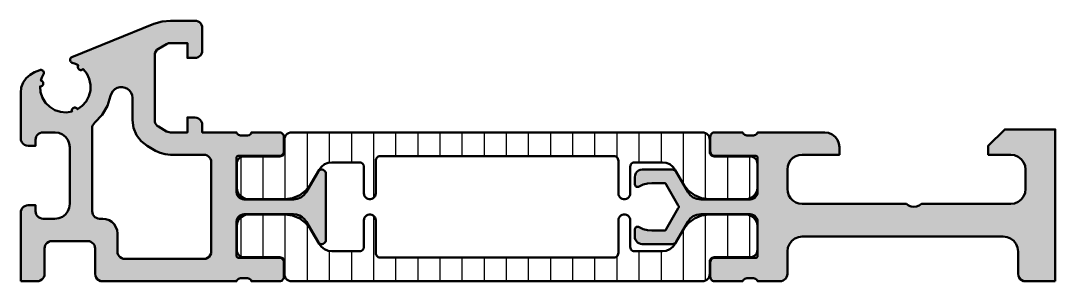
# Model space of a CAD drawing. Extents: x 6 to 75.5, y 0 to 17.5.
import ezdxf

# ---------------------------------------------------------------- set-up
doc = ezdxf.new("R2010")
doc.units = 0
for name, color, linetype, lineweight in [('0S-Alu contour', 7, 'Continuous', 50), ('0S-Alu hatch', 252, 'Continuous', 25), ('0S-Plastic contour', 254, 'Continuous', 50), ('0S-Plastic hatch', 253, 'Continuous', 25)]:
    doc.layers.add(name, color=color, linetype=linetype, lineweight=lineweight)

# ---------------------------------------------------------------- blocks, each defined once
blk = doc.blocks.new('361410__50F54A8B_545A_4F99_B48F_54AA4F917C2C_')
at = {"layer": '0S-Alu hatch'}
blk.add_hatch(color=256, dxfattribs=at).paths.add_polyline_path([(75.5, 0), (75.501, 10.201), (72.101, 10.201), (71.001, 9.101), (71.001, 8.501), (72.501, 8.501), (72.759, 8.467), (73.001, 8.367), (73.208, 8.208), (73.367, 8.001), (73.467, 7.76), (73.501, 7.501), (73.501, 6.201), (73.467, 5.942), (73.367, 5.701), (73.208, 5.494), (73.001, 5.335), (72.759, 5.235), (72.501, 5.201), (66.501, 5.201), (66.353, 5.092), (66.183, 5.024), (66.001, 5.001), (65.819, 5.024), (65.648, 5.092), (65.501, 5.201), (58.501, 5.201), (58.278, 5.226), (58.067, 5.3), (57.877, 5.419), (57.719, 5.577), (57.6, 5.767), (57.526, 5.978), (57.501, 6.201), (57.501, 7.501), (57.526, 7.723), (57.6, 7.935), (57.719, 8.124), (57.877, 8.283), (58.067, 8.402), (58.278, 8.476), (58.501, 8.501), (61.001, 8.501), (61.001, 9.001), (60.967, 9.26), (60.867, 9.501), (60.708, 9.708), (60.501, 9.867), (60.259, 9.967), (60.001, 10.001), (55.501, 10.001), (55.471, 9.934), (55.426, 9.878), (55.367, 9.835), (55.3, 9.809), (55.227, 9.801), (54.774, 9.801), (54.702, 9.809), (54.634, 9.835), (54.576, 9.878), (54.53, 9.934), (54.501, 10.001), (52.621, 10.001), (52.543, 9.991), (52.471, 9.961), (52.408, 9.913), (52.361, 9.851), (52.331, 9.778), (52.321, 9.701), (52.321, 8.721), (52.328, 8.654), (52.35, 8.591), (52.386, 8.534), (52.434, 8.486), (52.49, 8.45), (52.554, 8.428), (52.621, 8.421), (55.381, 8.421), (55.407, 8.418), (55.433, 8.409), (55.455, 8.395), (55.474, 8.376), (55.489, 8.353), (55.498, 8.327), (55.501, 8.301), (55.501, 6.001), (55.488, 5.889), (55.451, 5.784), (55.392, 5.689), (55.312, 5.61), (55.218, 5.55), (55.112, 5.513), (55.001, 5.501), (51.678, 5.501), (51.419, 5.535), (51.178, 5.635), (50.971, 5.794), (50.812, 6.001), (50.027, 7.36), (49.993, 7.407), (49.949, 7.447), (49.898, 7.476), (49.842, 7.495), (49.783, 7.501), (47.75, 7.501), (47.621, 7.484), (47.5, 7.434), (47.397, 7.354), (47.317, 7.251), (47.267, 7.13), (47.25, 7.001), (47.25, 6.538), (47.256, 6.491), (47.272, 6.447), (47.298, 6.408), (47.333, 6.376), (47.374, 6.353), (47.419, 6.34), (47.466, 6.338), (47.512, 6.348), (47.555, 6.367), (47.816, 6.495), (48.097, 6.574), (48.387, 6.601), (49.195, 6.601), (49.237, 6.596), (49.277, 6.583), (49.313, 6.563), (49.344, 6.535), (49.369, 6.501), (50.177, 5.101), (50.194, 5.063), (50.203, 5.022), (50.203, 4.98), (50.194, 4.939), (50.177, 4.901), (49.369, 3.501), (49.344, 3.467), (49.313, 3.439), (49.277, 3.418), (49.237, 3.405), (49.195, 3.401), (48.387, 3.401), (48.097, 3.427), (47.816, 3.506), (47.555, 3.634), (47.512, 3.654), (47.466, 3.663), (47.419, 3.661), (47.374, 3.648), (47.333, 3.625), (47.298, 3.593), (47.272, 3.554), (47.256, 3.51), (47.25, 3.464), (47.25, 3.001), (47.263, 2.889), (47.3, 2.784), (47.36, 2.689), (47.439, 2.61), (47.534, 2.55), (47.639, 2.513), (47.75, 2.501), (49.783, 2.501), (49.856, 2.51), (49.924, 2.539), (49.983, 2.583), (50.027, 2.642), (50.812, 4.001), (50.971, 4.208), (51.178, 4.367), (51.419, 4.467), (51.678, 4.501), (55.001, 4.501), (55.112, 4.488), (55.218, 4.451), (55.312, 4.392), (55.392, 4.312), (55.451, 4.218), (55.488, 4.112), (55.501, 4.001), (55.501, 1.701), (55.497, 1.67), (55.485, 1.641), (55.465, 1.616), (55.441, 1.597), (55.412, 1.585), (55.381, 1.581), (52.621, 1.581), (52.554, 1.573), (52.49, 1.551), (52.434, 1.515), (52.386, 1.468), (52.35, 1.411), (52.328, 1.347), (52.321, 1.281), (52.321, 0.301), (52.331, 0.223), (52.361, 0.151), (52.408, 0.089), (52.471, 0.041), (52.543, 0.011), (52.621, 0.001), (54.501, 0.001), (54.53, 0.067), (54.576, 0.124), (54.634, 0.166), (54.702, 0.193), (54.774, 0.201), (55.227, 0.201), (55.3, 0.193), (55.367, 0.166), (55.426, 0.124), (55.471, 0.067), (55.501, 0.001), (57.001, 0.001), (57.112, 0.013), (57.218, 0.05), (57.312, 0.11), (57.392, 0.189), (57.451, 0.284), (57.488, 0.389), (57.501, 0.501), (57.501, 2.001), (57.535, 2.26), (57.635, 2.501), (57.794, 2.708), (58.001, 2.867), (58.242, 2.967), (58.501, 3.001), (72, 3.001), (72.259, 2.967), (72.5, 2.867), (72.707, 2.708), (72.866, 2.501), (72.966, 2.26), (73, 2.001), (73, 0.501), (73.017, 0.371), (73.067, 0.251), (73.146, 0.147), (73.25, 0.068), (73.37, 0.018), (73.5, 0.001)])
at = {"layer": '0S-Alu contour', "color": 7}
blk.add_lwpolyline([(75.5, 0), (75.501, 10.201), (72.101, 10.201), (71.001, 9.101), (71.001, 8.501), (72.501, 8.501), (72.759, 8.467), (73.001, 8.367), (73.208, 8.208), (73.367, 8.001), (73.467, 7.76), (73.501, 7.501), (73.501, 6.201), (73.467, 5.942), (73.367, 5.701), (73.208, 5.494), (73.001, 5.335), (72.759, 5.235), (72.501, 5.201), (66.501, 5.201), (66.353, 5.092), (66.183, 5.024), (66.001, 5.001), (65.819, 5.024), (65.648, 5.092), (65.501, 5.201), (58.501, 5.201), (58.278, 5.226), (58.067, 5.3), (57.877, 5.419), (57.719, 5.577), (57.6, 5.767), (57.526, 5.978), (57.501, 6.201), (57.501, 7.501), (57.526, 7.723), (57.6, 7.935), (57.719, 8.124), (57.877, 8.283), (58.067, 8.402), (58.278, 8.476), (58.501, 8.501), (61.001, 8.501), (61.001, 9.001), (60.967, 9.26), (60.867, 9.501), (60.708, 9.708), (60.501, 9.867), (60.259, 9.967), (60.001, 10.001), (55.501, 10.001), (55.471, 9.934), (55.426, 9.878), (55.367, 9.835), (55.3, 9.809), (55.227, 9.801), (54.774, 9.801), (54.702, 9.809), (54.634, 9.835), (54.576, 9.878), (54.53, 9.934), (54.501, 10.001), (52.621, 10.001), (52.543, 9.991), (52.471, 9.961), (52.408, 9.913), (52.361, 9.851), (52.331, 9.778), (52.321, 9.701), (52.321, 8.721), (52.328, 8.654), (52.35, 8.591), (52.386, 8.534), (52.434, 8.486), (52.49, 8.45), (52.554, 8.428), (52.621, 8.421), (55.381, 8.421), (55.407, 8.418), (55.433, 8.409), (55.455, 8.395), (55.474, 8.376), (55.489, 8.353), (55.498, 8.327), (55.501, 8.301), (55.501, 6.001), (55.488, 5.889), (55.451, 5.784), (55.392, 5.689), (55.312, 5.61), (55.218, 5.55), (55.112, 5.513), (55.001, 5.501), (51.678, 5.501), (51.419, 5.535), (51.178, 5.635), (50.971, 5.794), (50.812, 6.001), (50.027, 7.36), (49.993, 7.407), (49.949, 7.447), (49.898, 7.476), (49.842, 7.495), (49.783, 7.501), (47.75, 7.501), (47.621, 7.484), (47.5, 7.434), (47.397, 7.354), (47.317, 7.251), (47.267, 7.13), (47.25, 7.001), (47.25, 6.538), (47.256, 6.491), (47.272, 6.447), (47.298, 6.408), (47.333, 6.376), (47.374, 6.353), (47.419, 6.34), (47.466, 6.338), (47.512, 6.348), (47.555, 6.367), (47.816, 6.495), (48.097, 6.574), (48.387, 6.601), (49.195, 6.601), (49.237, 6.596), (49.277, 6.583), (49.313, 6.563), (49.344, 6.535), (49.369, 6.501), (50.177, 5.101), (50.194, 5.063), (50.203, 5.022), (50.203, 4.98), (50.194, 4.939), (50.177, 4.901), (49.369, 3.501), (49.344, 3.467), (49.313, 3.439), (49.277, 3.418), (49.237, 3.405), (49.195, 3.401), (48.387, 3.401), (48.097, 3.427), (47.816, 3.506), (47.555, 3.634), (47.512, 3.654), (47.466, 3.663), (47.419, 3.661), (47.374, 3.648), (47.333, 3.625), (47.298, 3.593), (47.272, 3.554), (47.256, 3.51), (47.25, 3.464), (47.25, 3.001), (47.263, 2.889), (47.3, 2.784), (47.36, 2.689), (47.439, 2.61), (47.534, 2.55), (47.639, 2.513), (47.75, 2.501), (49.783, 2.501), (49.856, 2.51), (49.924, 2.539), (49.983, 2.583), (50.027, 2.642), (50.812, 4.001), (50.971, 4.208), (51.178, 4.367), (51.419, 4.467), (51.678, 4.501), (55.001, 4.501), (55.112, 4.488), (55.218, 4.451), (55.312, 4.392), (55.392, 4.312), (55.451, 4.218), (55.488, 4.112), (55.501, 4.001), (55.501, 1.701), (55.497, 1.67), (55.485, 1.641), (55.465, 1.616), (55.441, 1.597), (55.412, 1.585), (55.381, 1.581), (52.621, 1.581), (52.554, 1.573), (52.49, 1.551), (52.434, 1.515), (52.386, 1.468), (52.35, 1.411), (52.328, 1.347), (52.321, 1.281), (52.321, 0.301), (52.331, 0.223), (52.361, 0.151), (52.408, 0.089), (52.471, 0.041), (52.543, 0.011), (52.621, 0.001), (54.501, 0.001), (54.53, 0.067), (54.576, 0.124), (54.634, 0.166), (54.702, 0.193), (54.774, 0.201), (55.227, 0.201), (55.3, 0.193), (55.367, 0.166), (55.426, 0.124), (55.471, 0.067), (55.501, 0.001), (57.001, 0.001), (57.112, 0.013), (57.218, 0.05), (57.312, 0.11), (57.392, 0.189), (57.451, 0.284), (57.488, 0.389), (57.501, 0.501), (57.501, 2.001), (57.535, 2.26), (57.635, 2.501), (57.794, 2.708), (58.001, 2.867), (58.242, 2.967), (58.501, 3.001), (72, 3.001), (72.259, 2.967), (72.5, 2.867), (72.707, 2.708), (72.866, 2.501), (72.966, 2.26), (73, 2.001), (73, 0.501), (73.017, 0.371), (73.067, 0.251), (73.146, 0.147), (73.25, 0.068), (73.37, 0.018), (73.5, 0.001), (75.5, 0)], close=True, dxfattribs=at)
blk = doc.blocks.new('244849__F493D237_7C0C_46DD_8196_D28B8F029F09___A2A51DA6_88A3_46DB_AECC_0FC987B710F3_')
at = {"layer": '0S-Plastic hatch'}
h = blk.add_hatch(dxfattribs=at)
h.set_pattern_fill('ANSI31', color=256, scale=0.468, angle=45, style=0)
h.paths.add_polyline_path([(45.85, 8.401), (45.917, 8.393), (45.981, 8.371), (46.038, 8.335), (46.085, 8.288), (46.121, 8.231), (46.143, 8.167), (46.15, 8.101), (46.15, 5.911), (46.162, 5.815), (46.196, 5.725), (46.251, 5.645), (46.323, 5.582), (46.409, 5.537), (46.502, 5.514), (46.599, 5.514), (46.692, 5.537), (46.778, 5.582), (46.85, 5.645), (46.905, 5.725), (46.939, 5.815), (46.95, 5.911), (46.95, 7.689), (46.961, 7.766), (46.991, 7.839), (47.038, 7.901), (47.1, 7.949), (47.173, 7.978), (47.25, 7.989), (49.096, 7.989), (49.355, 7.955), (49.596, 7.855), (49.803, 7.696), (49.962, 7.489), (50.526, 6.511), (50.844, 6.096), (51.259, 5.779), (51.741, 5.579), (52.259, 5.511), (54.691, 5.511), (54.898, 5.538), (55.091, 5.618), (55.256, 5.745), (55.383, 5.911), (55.463, 6.104), (55.491, 6.311), (55.491, 7.891), (55.478, 8.002), (55.441, 8.108), (55.382, 8.203), (55.302, 8.282), (55.208, 8.341), (55.102, 8.378), (54.991, 8.391), (52.591, 8.391), (52.524, 8.398), (52.46, 8.42), (52.404, 8.456), (52.356, 8.504), (52.32, 8.561), (52.298, 8.624), (52.291, 8.691), (52.291, 9.501), (52.278, 9.613), (52.241, 9.719), (52.181, 9.814), (52.101, 9.893), (52.005, 9.952), (51.899, 9.989), (51.787, 10.001), (24.215, 10.001), (24.103, 9.989), (23.996, 9.952), (23.901, 9.893), (23.821, 9.814), (23.761, 9.719), (23.723, 9.613), (23.711, 9.501), (23.711, 8.691), (23.703, 8.624), (23.681, 8.561), (23.645, 8.504), (23.598, 8.456), (23.541, 8.42), (23.477, 8.398), (23.411, 8.391), (21.011, 8.391), (20.899, 8.378), (20.794, 8.341), (20.699, 8.282), (20.62, 8.203), (20.56, 8.108), (20.523, 8.002), (20.511, 7.891), (20.511, 6.311), (20.538, 6.104), (20.618, 5.911), (20.745, 5.745), (20.911, 5.618), (21.104, 5.538), (21.311, 5.511), (23.743, 5.511), (24.26, 5.579), (24.743, 5.779), (25.157, 6.096), (25.475, 6.511), (26.04, 7.489), (26.198, 7.696), (26.406, 7.855), (26.647, 7.955), (26.906, 7.989), (28.751, 7.989), (28.828, 7.978), (28.901, 7.949), (28.963, 7.901), (29.011, 7.839), (29.041, 7.766), (29.051, 7.689), (29.051, 5.911), (29.062, 5.815), (29.097, 5.725), (29.151, 5.645), (29.224, 5.582), (29.309, 5.537), (29.403, 5.514), (29.499, 5.514), (29.593, 5.537), (29.678, 5.582), (29.75, 5.645), (29.805, 5.725), (29.839, 5.815), (29.851, 5.911), (29.851, 8.101), (29.858, 8.167), (29.881, 8.231), (29.916, 8.288), (29.964, 8.335), (30.021, 8.371), (30.084, 8.393), (30.151, 8.401)])
at = {"layer": '0S-Plastic contour', "color": 7}
blk.add_lwpolyline([(45.85, 8.401), (45.917, 8.393), (45.981, 8.371), (46.038, 8.335), (46.085, 8.288), (46.121, 8.231), (46.143, 8.167), (46.15, 8.101), (46.15, 5.911), (46.162, 5.815), (46.196, 5.725), (46.251, 5.645), (46.323, 5.582), (46.409, 5.537), (46.502, 5.514), (46.599, 5.514), (46.692, 5.537), (46.778, 5.582), (46.85, 5.645), (46.905, 5.725), (46.939, 5.815), (46.95, 5.911), (46.95, 7.689), (46.961, 7.766), (46.991, 7.839), (47.038, 7.901), (47.1, 7.949), (47.173, 7.978), (47.25, 7.989), (49.096, 7.989), (49.355, 7.955), (49.596, 7.855), (49.803, 7.696), (49.962, 7.489), (50.526, 6.511), (50.844, 6.096), (51.259, 5.779), (51.741, 5.579), (52.259, 5.511), (54.691, 5.511), (54.898, 5.538), (55.091, 5.618), (55.256, 5.745), (55.383, 5.911), (55.463, 6.104), (55.491, 6.311), (55.491, 7.891), (55.478, 8.002), (55.441, 8.108), (55.382, 8.203), (55.302, 8.282), (55.208, 8.341), (55.102, 8.378), (54.991, 8.391), (52.591, 8.391), (52.524, 8.398), (52.46, 8.42), (52.404, 8.456), (52.356, 8.504), (52.32, 8.561), (52.298, 8.624), (52.291, 8.691), (52.291, 9.501), (52.278, 9.613), (52.241, 9.719), (52.181, 9.814), (52.101, 9.893), (52.005, 9.952), (51.899, 9.989), (51.787, 10.001), (24.215, 10.001), (24.103, 9.989), (23.996, 9.952), (23.901, 9.893), (23.821, 9.814), (23.761, 9.719), (23.723, 9.613), (23.711, 9.501), (23.711, 8.691), (23.703, 8.624), (23.681, 8.561), (23.645, 8.504), (23.598, 8.456), (23.541, 8.42), (23.477, 8.398), (23.411, 8.391), (21.011, 8.391), (20.899, 8.378), (20.794, 8.341), (20.699, 8.282), (20.62, 8.203), (20.56, 8.108), (20.523, 8.002), (20.511, 7.891), (20.511, 6.311), (20.538, 6.104), (20.618, 5.911), (20.745, 5.745), (20.911, 5.618), (21.104, 5.538), (21.311, 5.511), (23.743, 5.511), (24.26, 5.579), (24.743, 5.779), (25.157, 6.096), (25.475, 6.511), (26.04, 7.489), (26.198, 7.696), (26.406, 7.855), (26.647, 7.955), (26.906, 7.989), (28.751, 7.989), (28.828, 7.978), (28.901, 7.949), (28.963, 7.901), (29.011, 7.839), (29.041, 7.766), (29.051, 7.689), (29.051, 5.911), (29.062, 5.815), (29.097, 5.725), (29.151, 5.645), (29.224, 5.582), (29.309, 5.537), (29.403, 5.514), (29.499, 5.514), (29.593, 5.537), (29.678, 5.582), (29.75, 5.645), (29.805, 5.725), (29.839, 5.815), (29.851, 5.911), (29.851, 8.101), (29.858, 8.167), (29.881, 8.231), (29.916, 8.288), (29.964, 8.335), (30.021, 8.371), (30.084, 8.393), (30.151, 8.401), (45.85, 8.401)], close=True, dxfattribs=at)
blk = doc.blocks.new('244849__B31FAE0F_0A80_49C4_8539_6DA4D00256AF___DA6AAFAE_F4D2_4664_8B13_359AA22A9051_')
at = {"layer": '0S-Plastic hatch'}
h = blk.add_hatch(dxfattribs=at)
h.set_pattern_fill('ANSI31', color=256, scale=0.468, angle=45, style=0)
h.paths.add_polyline_path([(24.215, 0.001), (51.787, 0.001), (51.898, 0.013), (52.005, 0.049), (52.101, 0.108), (52.18, 0.188), (52.241, 0.283), (52.278, 0.389), (52.291, 0.501), (52.291, 1.311), (52.298, 1.378), (52.32, 1.441), (52.356, 1.498), (52.404, 1.545), (52.46, 1.581), (52.524, 1.603), (52.591, 1.611), (54.991, 1.611), (55.102, 1.623), (55.208, 1.66), (55.302, 1.72), (55.381, 1.799), (55.441, 1.894), (55.478, 1.999), (55.491, 2.111), (55.491, 3.691), (55.463, 3.898), (55.383, 4.091), (55.256, 4.256), (55.091, 4.384), (54.898, 4.464), (54.691, 4.491), (52.258, 4.491), (51.741, 4.423), (51.258, 4.223), (50.844, 3.905), (50.526, 3.491), (49.962, 2.513), (49.803, 2.306), (49.596, 2.147), (49.355, 2.047), (49.096, 2.013), (47.25, 2.013), (47.173, 2.023), (47.1, 2.053), (47.038, 2.101), (46.991, 2.163), (46.961, 2.235), (46.95, 2.313), (46.95, 4.091), (46.939, 4.186), (46.905, 4.277), (46.85, 4.356), (46.778, 4.42), (46.692, 4.465), (46.599, 4.488), (46.502, 4.488), (46.409, 4.465), (46.323, 4.42), (46.251, 4.356), (46.196, 4.277), (46.162, 4.186), (46.15, 4.091), (46.15, 1.901), (46.143, 1.834), (46.121, 1.771), (46.085, 1.714), (46.037, 1.666), (45.981, 1.63), (45.917, 1.608), (45.85, 1.601), (30.151, 1.601), (30.084, 1.608), (30.021, 1.63), (29.964, 1.666), (29.916, 1.714), (29.88, 1.771), (29.858, 1.834), (29.851, 1.901), (29.851, 4.091), (29.839, 4.186), (29.805, 4.277), (29.75, 4.356), (29.678, 4.42), (29.593, 4.465), (29.499, 4.488), (29.403, 4.488), (29.309, 4.465), (29.224, 4.42), (29.151, 4.356), (29.097, 4.277), (29.062, 4.186), (29.051, 4.091), (29.051, 2.313), (29.041, 2.235), (29.011, 2.163), (28.963, 2.101), (28.901, 2.053), (28.828, 2.023), (28.751, 2.013), (26.905, 2.013), (26.647, 2.047), (26.405, 2.147), (26.198, 2.306), (26.039, 2.513), (25.475, 3.491), (25.157, 3.905), (24.743, 4.223), (24.26, 4.423), (23.743, 4.491), (21.311, 4.491), (21.104, 4.464), (20.911, 4.384), (20.745, 4.256), (20.618, 4.091), (20.538, 3.898), (20.511, 3.691), (20.511, 2.111), (20.523, 1.999), (20.56, 1.894), (20.62, 1.799), (20.699, 1.72), (20.794, 1.66), (20.899, 1.623), (21.011, 1.611), (23.411, 1.611), (23.477, 1.603), (23.541, 1.581), (23.598, 1.545), (23.645, 1.498), (23.681, 1.441), (23.703, 1.378), (23.711, 1.311), (23.711, 0.501), (23.723, 0.389), (23.761, 0.283), (23.821, 0.188), (23.901, 0.108), (23.996, 0.049), (24.103, 0.012)])
at = {"layer": '0S-Plastic contour', "color": 7}
blk.add_lwpolyline([(24.215, 0.001), (51.787, 0.001), (51.898, 0.013), (52.005, 0.049), (52.101, 0.108), (52.18, 0.188), (52.241, 0.283), (52.278, 0.389), (52.291, 0.501), (52.291, 1.311), (52.298, 1.378), (52.32, 1.441), (52.356, 1.498), (52.404, 1.545), (52.46, 1.581), (52.524, 1.603), (52.591, 1.611), (54.991, 1.611), (55.102, 1.623), (55.208, 1.66), (55.302, 1.72), (55.381, 1.799), (55.441, 1.894), (55.478, 1.999), (55.491, 2.111), (55.491, 3.691), (55.463, 3.898), (55.383, 4.091), (55.256, 4.256), (55.091, 4.384), (54.898, 4.464), (54.691, 4.491), (52.258, 4.491), (51.741, 4.423), (51.258, 4.223), (50.844, 3.905), (50.526, 3.491), (49.962, 2.513), (49.803, 2.306), (49.596, 2.147), (49.355, 2.047), (49.096, 2.013), (47.25, 2.013), (47.173, 2.023), (47.1, 2.053), (47.038, 2.101), (46.991, 2.163), (46.961, 2.235), (46.95, 2.313), (46.95, 4.091), (46.939, 4.186), (46.905, 4.277), (46.85, 4.356), (46.778, 4.42), (46.692, 4.465), (46.599, 4.488), (46.502, 4.488), (46.409, 4.465), (46.323, 4.42), (46.251, 4.356), (46.196, 4.277), (46.162, 4.186), (46.15, 4.091), (46.15, 1.901), (46.143, 1.834), (46.121, 1.771), (46.085, 1.714), (46.037, 1.666), (45.981, 1.63), (45.917, 1.608), (45.85, 1.601), (30.151, 1.601), (30.084, 1.608), (30.021, 1.63), (29.964, 1.666), (29.916, 1.714), (29.88, 1.771), (29.858, 1.834), (29.851, 1.901), (29.851, 4.091), (29.839, 4.186), (29.805, 4.277), (29.75, 4.356), (29.678, 4.42), (29.593, 4.465), (29.499, 4.488), (29.403, 4.488), (29.309, 4.465), (29.224, 4.42), (29.151, 4.356), (29.097, 4.277), (29.062, 4.186), (29.051, 4.091), (29.051, 2.313), (29.041, 2.235), (29.011, 2.163), (28.963, 2.101), (28.901, 2.053), (28.828, 2.023), (28.751, 2.013), (26.905, 2.013), (26.647, 2.047), (26.405, 2.147), (26.198, 2.306), (26.039, 2.513), (25.475, 3.491), (25.157, 3.905), (24.743, 4.223), (24.26, 4.423), (23.743, 4.491), (21.311, 4.491), (21.104, 4.464), (20.911, 4.384), (20.745, 4.256), (20.618, 4.091), (20.538, 3.898), (20.511, 3.691), (20.511, 2.111), (20.523, 1.999), (20.56, 1.894), (20.62, 1.799), (20.699, 1.72), (20.794, 1.66), (20.899, 1.623), (21.011, 1.611), (23.411, 1.611), (23.477, 1.603), (23.541, 1.581), (23.598, 1.545), (23.645, 1.498), (23.681, 1.441), (23.703, 1.378), (23.711, 1.311), (23.711, 0.501), (23.723, 0.389), (23.761, 0.283), (23.821, 0.188), (23.901, 0.108), (23.996, 0.049), (24.103, 0.012), (24.215, 0.001)], close=True, dxfattribs=at)
blk = doc.blocks.new('361420__8340F5CF_F032_4BE6_8ECE_276E921BB05E_')
at = {"layer": '0S-Alu hatch'}
h = blk.add_hatch(color=256, dxfattribs=at)
h.paths.add_polyline_path([(5.999, 0.001), (7.1, 0.001), (7.211, 0.013), (7.317, 0.05), (7.412, 0.11), (7.491, 0.189), (7.551, 0.284), (7.588, 0.389), (7.6, 0.501), (7.6, 2.202), (7.613, 2.313), (7.65, 2.419), (7.709, 2.514), (7.788, 2.593), (7.883, 2.653), (7.989, 2.69), (8.1, 2.702), (10.5, 2.702), (10.611, 2.69), (10.717, 2.653), (10.811, 2.593), (10.891, 2.514), (10.95, 2.419), (10.987, 2.313), (11, 2.202), (11, 0.501), (11.017, 0.371), (11.067, 0.251), (11.146, 0.147), (11.25, 0.068), (11.37, 0.018), (11.5, 0.001), (20.501, 0.001), (20.53, 0.067), (20.576, 0.124), (20.634, 0.166), (20.702, 0.193), (20.774, 0.201), (21.227, 0.201), (21.3, 0.193), (21.367, 0.166), (21.426, 0.124), (21.471, 0.067), (21.501, 0.001), (23.381, 0.001), (23.458, 0.011), (23.531, 0.041), (23.593, 0.089), (23.64, 0.151), (23.67, 0.223), (23.681, 0.301), (23.681, 1.281), (23.673, 1.347), (23.651, 1.411), (23.615, 1.468), (23.568, 1.515), (23.511, 1.551), (23.447, 1.573), (23.381, 1.581), (20.621, 1.581), (20.59, 1.585), (20.561, 1.597), (20.536, 1.616), (20.517, 1.641), (20.505, 1.67), (20.501, 1.701), (20.501, 4.001), (20.513, 4.112), (20.55, 4.218), (20.61, 4.312), (20.689, 4.392), (20.784, 4.451), (20.889, 4.488), (21.001, 4.501), (24.323, 4.501), (24.531, 4.479), (24.73, 4.414), (24.911, 4.31), (25.066, 4.17), (25.189, 4.001), (25.974, 2.642), (26.014, 2.588), (26.066, 2.546), (26.126, 2.516), (26.191, 2.502), (26.258, 2.504), (26.323, 2.521), (26.382, 2.553), (26.432, 2.598), (26.469, 2.654), (26.493, 2.716), (26.501, 2.783), (26.501, 7.218), (26.493, 7.285), (26.469, 7.348), (26.432, 7.403), (26.382, 7.448), (26.323, 7.48), (26.259, 7.498), (26.192, 7.499), (26.126, 7.485), (26.066, 7.456), (26.014, 7.413), (25.974, 7.36), (25.189, 6.001), (25.03, 5.794), (24.823, 5.635), (24.582, 5.535), (24.323, 5.501), (21.001, 5.501), (20.889, 5.513), (20.784, 5.55), (20.689, 5.61), (20.61, 5.689), (20.55, 5.784), (20.513, 5.889), (20.501, 6.001), (20.501, 8.301), (20.504, 8.327), (20.512, 8.353), (20.527, 8.376), (20.546, 8.395), (20.569, 8.409), (20.594, 8.418), (20.621, 8.421), (23.381, 8.421), (23.447, 8.428), (23.511, 8.45), (23.568, 8.486), (23.615, 8.534), (23.651, 8.591), (23.673, 8.654), (23.681, 8.721), (23.681, 9.701), (23.673, 9.767), (23.651, 9.831), (23.615, 9.888), (23.568, 9.935), (23.511, 9.971), (23.447, 9.993), (23.381, 10.001), (21.501, 10.001), (21.471, 9.934), (21.426, 9.878), (21.337, 9.813), (21.227, 9.801), (20.774, 9.801), (20.702, 9.809), (20.634, 9.835), (20.576, 9.878), (20.53, 9.934), (20.501, 10.001), (18.201, 10.001), (18.201, 10.501), (18.184, 10.63), (18.134, 10.751), (18.054, 10.854), (17.951, 10.934), (17.83, 10.984), (17.701, 11.001), (17.201, 11.001), (17.201, 10.001), (16.055, 10.001), (15.968, 10.008), (15.884, 10.031), (15.805, 10.068), (15.251, 10.388), (15.166, 10.449), (15.096, 10.527), (15.044, 10.617), (15.012, 10.717), (15.001, 10.821), (15.001, 15.182), (15.018, 15.312), (15.068, 15.432), (15.147, 15.536), (15.251, 15.615), (15.802, 15.934), (15.923, 15.984), (16.052, 16.001), (17.201, 16.001), (17.201, 15.001), (17.701, 15.001), (17.812, 15.013), (17.918, 15.05), (18.012, 15.11), (18.092, 15.189), (18.151, 15.284), (18.188, 15.389), (18.201, 15.501), (18.201, 17.001), (18.188, 17.112), (18.151, 17.218), (18.092, 17.312), (18.012, 17.392), (17.918, 17.451), (17.812, 17.488), (17.701, 17.501), (16.07, 17.501), (15.498, 17.446), (14.947, 17.282), (9.444, 15.059), (9.401, 15.035), (9.365, 15.001), (9.338, 14.959), (9.323, 14.912), (9.319, 14.863), (9.328, 14.814), (9.348, 14.769), (9.379, 14.73), (9.419, 14.701), (9.464, 14.681), (9.679, 14.604), (9.87, 14.505), (9.847, 14.406), (9.848, 14.355), (9.862, 14.307), (9.887, 14.264), (9.923, 14.228), (9.966, 14.202), (10.014, 14.188), (10.065, 14.186), (10.114, 14.197), (10.158, 14.22), (10.196, 14.253), (10.442, 13.945), (10.61, 13.589), (10.692, 13.203), (10.683, 12.809), (10.583, 12.428), (10.398, 12.08), (10.138, 11.784), (9.817, 11.555), (9.79, 11.598), (9.753, 11.632), (9.709, 11.656), (9.66, 11.668), (9.61, 11.668), (9.561, 11.655), (9.517, 11.631), (9.481, 11.596), (9.455, 11.553), (9.439, 11.505), (9.437, 11.455), (9.447, 11.406), (9.057, 11.347), (8.664, 11.379), (8.289, 11.501), (7.953, 11.706), (7.672, 11.983), (7.463, 12.317), (7.337, 12.691), (7.3, 13.083), (7.35, 13.085), (7.398, 13.1), (7.441, 13.126), (7.476, 13.163), (7.501, 13.206), (7.514, 13.255), (7.515, 13.305), (7.503, 13.354), (7.479, 13.398), (7.445, 13.435), (7.403, 13.463), (7.355, 13.479), (7.428, 13.695), (7.529, 13.899), (7.549, 13.945), (7.556, 13.994), (7.551, 14.043), (7.535, 14.09), (7.507, 14.131), (7.471, 14.164), (7.427, 14.187), (7.379, 14.199), (7.329, 14.198), (7.281, 14.185), (6.938, 14.046), (6.626, 13.875), (6.364, 13.636), (6.165, 13.341), (6.041, 13.008), (5.999, 12.656), (5.999, 9.602), (6.016, 9.473), (6.066, 9.352), (6.146, 9.249), (6.249, 9.169), (6.37, 9.119), (6.499, 9.102), (6.999, 9.102), (6.999, 9.502), (7.012, 9.613), (7.049, 9.719), (7.108, 9.814), (7.188, 9.893), (7.282, 9.953), (7.388, 9.99), (7.499, 10.002), (8.299, 10.002), (8.558, 9.968), (8.799, 9.868), (9.006, 9.709), (9.165, 9.502), (9.265, 9.261), (9.299, 9.002), (9.299, 5.202), (9.265, 4.943), (9.165, 4.702), (9.006, 4.495), (8.799, 4.336), (8.558, 4.236), (8.299, 4.202), (7.499, 4.202), (7.388, 4.215), (7.282, 4.252), (7.188, 4.311), (7.108, 4.39), (7.049, 4.485), (7.012, 4.591), (6.999, 4.702), (6.999, 5.102), (6.499, 5.102), (6.388, 5.09), (6.282, 5.053), (6.188, 4.993), (6.108, 4.914), (6.049, 4.819), (6.012, 4.713), (5.999, 4.602)])
h.paths.add_polyline_path([(12.783, 1.55), (12.688, 1.61), (12.609, 1.689), (12.549, 1.784), (12.512, 1.889), (12.5, 2.001), (12.5, 3.202), (12.475, 3.425), (12.401, 3.636), (12.281, 3.826), (12.123, 3.984), (11.934, 4.103), (11.722, 4.177), (11.5, 4.202), (11.299, 4.202), (11.188, 4.215), (11.082, 4.252), (10.988, 4.311), (10.908, 4.39), (10.849, 4.485), (10.812, 4.591), (10.799, 4.702), (10.799, 10.276), (10.811, 10.385), (10.847, 10.489), (10.904, 10.582), (10.98, 10.661), (11.468, 11.171), (11.828, 11.778), (12.042, 12.451), (12.098, 12.622), (12.194, 12.775), (12.324, 12.9), (12.481, 12.989), (12.655, 13.038), (12.835, 13.043), (13.011, 13.003), (13.173, 12.922), (13.309, 12.805), (13.413, 12.657), (13.478, 12.489), (13.501, 12.31), (13.501, 10.821), (13.569, 10.303), (13.769, 9.821), (14.086, 9.407), (14.501, 9.089), (15.055, 8.769), (15.371, 8.621), (15.708, 8.531), (16.055, 8.501), (18.301, 8.501), (18.412, 8.488), (18.518, 8.451), (18.612, 8.392), (18.692, 8.312), (18.751, 8.218), (18.788, 8.112), (18.801, 8.001), (18.801, 2.001), (18.784, 1.871), (18.734, 1.751), (18.654, 1.647), (18.551, 1.568), (18.43, 1.518), (18.301, 1.501), (13, 1.501), (12.888, 1.513)])
at = {"layer": '0S-Alu contour', "color": 7}
for points in [[(5.999, 0.001), (7.1, 0.001), (7.211, 0.013), (7.317, 0.05), (7.412, 0.11), (7.491, 0.189), (7.551, 0.284), (7.588, 0.389), (7.6, 0.501), (7.6, 2.202), (7.613, 2.313), (7.65, 2.419), (7.709, 2.514), (7.788, 2.593), (7.883, 2.653), (7.989, 2.69), (8.1, 2.702), (10.5, 2.702), (10.611, 2.69), (10.717, 2.653), (10.811, 2.593), (10.891, 2.514), (10.95, 2.419), (10.987, 2.313), (11, 2.202), (11, 0.501), (11.017, 0.371), (11.067, 0.251), (11.146, 0.147), (11.25, 0.068), (11.37, 0.018), (11.5, 0.001), (20.501, 0.001), (20.53, 0.067), (20.576, 0.124), (20.634, 0.166), (20.702, 0.193), (20.774, 0.201), (21.227, 0.201), (21.3, 0.193), (21.367, 0.166), (21.426, 0.124), (21.471, 0.067), (21.501, 0.001), (23.381, 0.001), (23.458, 0.011), (23.531, 0.041), (23.593, 0.089), (23.64, 0.151), (23.67, 0.223), (23.681, 0.301), (23.681, 1.281), (23.673, 1.347), (23.651, 1.411), (23.615, 1.468), (23.568, 1.515), (23.511, 1.551), (23.447, 1.573), (23.381, 1.581), (20.621, 1.581), (20.59, 1.585), (20.561, 1.597), (20.536, 1.616), (20.517, 1.641), (20.505, 1.67), (20.501, 1.701), (20.501, 4.001), (20.513, 4.112), (20.55, 4.218), (20.61, 4.312), (20.689, 4.392), (20.784, 4.451), (20.889, 4.488), (21.001, 4.501), (24.323, 4.501), (24.531, 4.479), (24.73, 4.414), (24.911, 4.31), (25.066, 4.17), (25.189, 4.001), (25.974, 2.642), (26.014, 2.588), (26.066, 2.546), (26.126, 2.516), (26.191, 2.502), (26.258, 2.504), (26.323, 2.521), (26.382, 2.553), (26.432, 2.598), (26.469, 2.654), (26.493, 2.716), (26.501, 2.783), (26.501, 7.218), (26.493, 7.285), (26.469, 7.348), (26.432, 7.403), (26.382, 7.448), (26.323, 7.48), (26.259, 7.498), (26.192, 7.499), (26.126, 7.485), (26.066, 7.456), (26.014, 7.413), (25.974, 7.36), (25.189, 6.001), (25.03, 5.794), (24.823, 5.635), (24.582, 5.535), (24.323, 5.501), (21.001, 5.501), (20.889, 5.513), (20.784, 5.55), (20.689, 5.61), (20.61, 5.689), (20.55, 5.784), (20.513, 5.889), (20.501, 6.001), (20.501, 8.301), (20.504, 8.327), (20.512, 8.353), (20.527, 8.376), (20.546, 8.395), (20.569, 8.409), (20.594, 8.418), (20.621, 8.421), (23.381, 8.421), (23.447, 8.428), (23.511, 8.45), (23.568, 8.486), (23.615, 8.534), (23.651, 8.591), (23.673, 8.654), (23.681, 8.721), (23.681, 9.701), (23.673, 9.767), (23.651, 9.831), (23.615, 9.888), (23.568, 9.935), (23.511, 9.971), (23.447, 9.993), (23.381, 10.001), (21.501, 10.001), (21.471, 9.934), (21.426, 9.878), (21.337, 9.813), (21.227, 9.801), (20.774, 9.801), (20.702, 9.809), (20.634, 9.835), (20.576, 9.878), (20.53, 9.934), (20.501, 10.001), (18.201, 10.001), (18.201, 10.501), (18.184, 10.63), (18.134, 10.751), (18.054, 10.854), (17.951, 10.934), (17.83, 10.984), (17.701, 11.001), (17.201, 11.001), (17.201, 10.001), (16.055, 10.001), (15.968, 10.008), (15.884, 10.031), (15.805, 10.068), (15.251, 10.388), (15.166, 10.449), (15.096, 10.527), (15.044, 10.617), (15.012, 10.717), (15.001, 10.821), (15.001, 15.182), (15.018, 15.312), (15.068, 15.432), (15.147, 15.536), (15.251, 15.615), (15.802, 15.934), (15.923, 15.984), (16.052, 16.001), (17.201, 16.001), (17.201, 15.001), (17.701, 15.001), (17.812, 15.013), (17.918, 15.05), (18.012, 15.11), (18.092, 15.189), (18.151, 15.284), (18.188, 15.389), (18.201, 15.501), (18.201, 17.001), (18.188, 17.112), (18.151, 17.218), (18.092, 17.312), (18.012, 17.392), (17.918, 17.451), (17.812, 17.488), (17.701, 17.501), (16.07, 17.501), (15.498, 17.446), (14.947, 17.282), (9.444, 15.059), (9.401, 15.035), (9.365, 15.001), (9.338, 14.959), (9.323, 14.912), (9.319, 14.863), (9.328, 14.814), (9.348, 14.769), (9.379, 14.73), (9.419, 14.701), (9.464, 14.681), (9.679, 14.604), (9.87, 14.505), (9.847, 14.406), (9.848, 14.355), (9.862, 14.307), (9.887, 14.264), (9.923, 14.228), (9.966, 14.202), (10.014, 14.188), (10.065, 14.186), (10.114, 14.197), (10.158, 14.22), (10.196, 14.253), (10.442, 13.945), (10.61, 13.589), (10.692, 13.203), (10.683, 12.809), (10.583, 12.428), (10.398, 12.08), (10.138, 11.784), (9.817, 11.555), (9.79, 11.598), (9.753, 11.632), (9.709, 11.656), (9.66, 11.668), (9.61, 11.668), (9.561, 11.655), (9.517, 11.631), (9.481, 11.596), (9.455, 11.553), (9.439, 11.505), (9.437, 11.455), (9.447, 11.406), (9.057, 11.347), (8.664, 11.379), (8.289, 11.501), (7.953, 11.706), (7.672, 11.983), (7.463, 12.317), (7.337, 12.691), (7.3, 13.083), (7.35, 13.085), (7.398, 13.1), (7.441, 13.126), (7.476, 13.163), (7.501, 13.206), (7.514, 13.255), (7.515, 13.305), (7.503, 13.354), (7.479, 13.398), (7.445, 13.435), (7.403, 13.463), (7.355, 13.479), (7.428, 13.695), (7.529, 13.899), (7.549, 13.945), (7.556, 13.994), (7.551, 14.043), (7.535, 14.09), (7.507, 14.131), (7.471, 14.164), (7.427, 14.187), (7.379, 14.199), (7.329, 14.198), (7.281, 14.185), (6.938, 14.046), (6.626, 13.875), (6.364, 13.636), (6.165, 13.341), (6.041, 13.008), (5.999, 12.656), (5.999, 9.602), (6.016, 9.473), (6.066, 9.352), (6.146, 9.249), (6.249, 9.169), (6.37, 9.119), (6.499, 9.102), (6.999, 9.102), (6.999, 9.502), (7.012, 9.613), (7.049, 9.719), (7.108, 9.814), (7.188, 9.893), (7.282, 9.953), (7.388, 9.99), (7.499, 10.002), (8.299, 10.002), (8.558, 9.968), (8.799, 9.868), (9.006, 9.709), (9.165, 9.502), (9.265, 9.261), (9.299, 9.002), (9.299, 5.202), (9.265, 4.943), (9.165, 4.702), (9.006, 4.495), (8.799, 4.336), (8.558, 4.236), (8.299, 4.202), (7.499, 4.202), (7.388, 4.215), (7.282, 4.252), (7.188, 4.311), (7.108, 4.39), (7.049, 4.485), (7.012, 4.591), (6.999, 4.702), (6.999, 5.102), (6.499, 5.102), (6.388, 5.09), (6.282, 5.053), (6.188, 4.993), (6.108, 4.914), (6.049, 4.819), (6.012, 4.713), (5.999, 4.602), (5.999, 0.001)], [(12.783, 1.55), (12.688, 1.61), (12.609, 1.689), (12.549, 1.784), (12.512, 1.889), (12.5, 2.001), (12.5, 3.202), (12.475, 3.425), (12.401, 3.636), (12.281, 3.826), (12.123, 3.984), (11.934, 4.103), (11.722, 4.177), (11.5, 4.202), (11.299, 4.202), (11.188, 4.215), (11.082, 4.252), (10.988, 4.311), (10.908, 4.39), (10.849, 4.485), (10.812, 4.591), (10.799, 4.702), (10.799, 10.276), (10.811, 10.385), (10.847, 10.489), (10.904, 10.582), (10.98, 10.661), (11.468, 11.171), (11.828, 11.778), (12.042, 12.451), (12.098, 12.622), (12.194, 12.775), (12.324, 12.9), (12.481, 12.989), (12.655, 13.038), (12.835, 13.043), (13.011, 13.003), (13.173, 12.922), (13.309, 12.805), (13.413, 12.657), (13.478, 12.489), (13.501, 12.31), (13.501, 10.821), (13.569, 10.303), (13.769, 9.821), (14.086, 9.407), (14.501, 9.089), (15.055, 8.769), (15.371, 8.621), (15.708, 8.531), (16.055, 8.501), (18.301, 8.501), (18.412, 8.488), (18.518, 8.451), (18.612, 8.392), (18.692, 8.312), (18.751, 8.218), (18.788, 8.112), (18.801, 8.001), (18.801, 2.001), (18.784, 1.871), (18.734, 1.751), (18.654, 1.647), (18.551, 1.568), (18.43, 1.518), (18.301, 1.501), (13, 1.501), (12.888, 1.513), (12.783, 1.55)]]:
    blk.add_lwpolyline(points, close=True, dxfattribs=at)
blk = doc.blocks.new('373826__3B17F90C_8C42_4BDA_970D_8A3077CA3596_')
at = {"layer": '0S-Alu contour', "color": 7}
for name in ['361420__8340F5CF_F032_4BE6_8ECE_276E921BB05E_', '361410__50F54A8B_545A_4F99_B48F_54AA4F917C2C_']:
    blk.add_blockref(name, (0, 0), dxfattribs=at)
at = {"layer": '0S-Plastic contour', "color": 7}
for name in ['244849__F493D237_7C0C_46DD_8196_D28B8F029F09___A2A51DA6_88A3_46DB_AECC_0FC987B710F3_', '244849__B31FAE0F_0A80_49C4_8539_6DA4D00256AF___DA6AAFAE_F4D2_4664_8B13_359AA22A9051_']:
    blk.add_blockref(name, (0, 0), dxfattribs=at)

msp = doc.modelspace()

# ---------------------------------------------------------------- block references
at = {"layer": '0S-Alu contour', "color": 7}
msp.add_blockref('373826__3B17F90C_8C42_4BDA_970D_8A3077CA3596_', (0, 0), dxfattribs=at)

doc.saveas('drawing.dxf')
